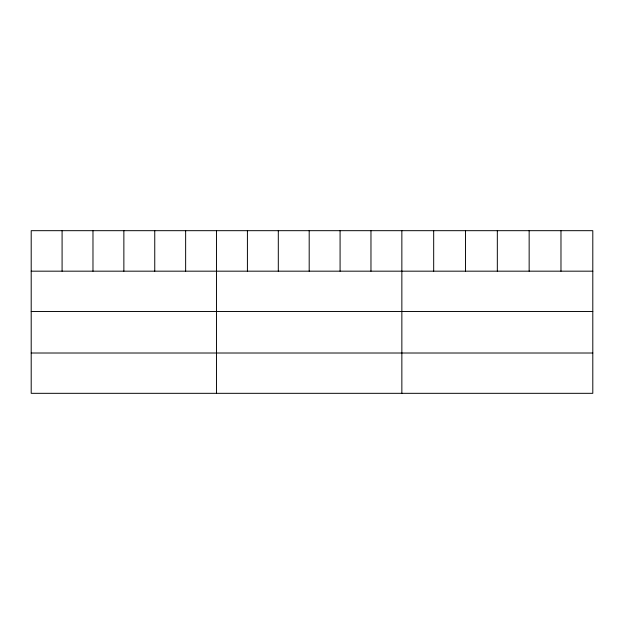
<?xml version="1.0" encoding="UTF-8"?>
<svg xmlns="http://www.w3.org/2000/svg" width="624" height="624" viewBox="0 0 624 624"><rect width="100%" height="100%" fill="white"/><g stroke="black" fill="none" stroke-linecap="round" stroke-linejoin="round"><path stroke-width="0.94" d="M592.8 271.175L592.8 393.323L31.2 393.323L31.2 230.677L592.8 230.677L592.8 271.175L31.2 271.175M31.2 311.485L592.8 311.485M31.2 353.012L592.8 353.012M560.976 230.677L560.976 271.175M529.152 230.677L529.152 271.175M497.328 230.677L497.328 271.175M465.504 230.677L465.504 271.175M433.68 230.677L433.68 271.175M401.856 230.677L401.856 393.323M370.968 230.677L370.968 271.175M340.08 230.677L340.08 271.175M309.192 230.677L309.192 271.175M278.304 230.677L278.304 271.175M247.416 230.677L247.416 271.175M216.528 230.677L216.528 393.323M185.64 230.677L185.64 271.175M154.752 230.677L154.752 271.175M123.864 230.677L123.864 271.175M92.976 230.677L92.976 271.175M62.088 230.677L62.088 271.175"/></g></svg>
